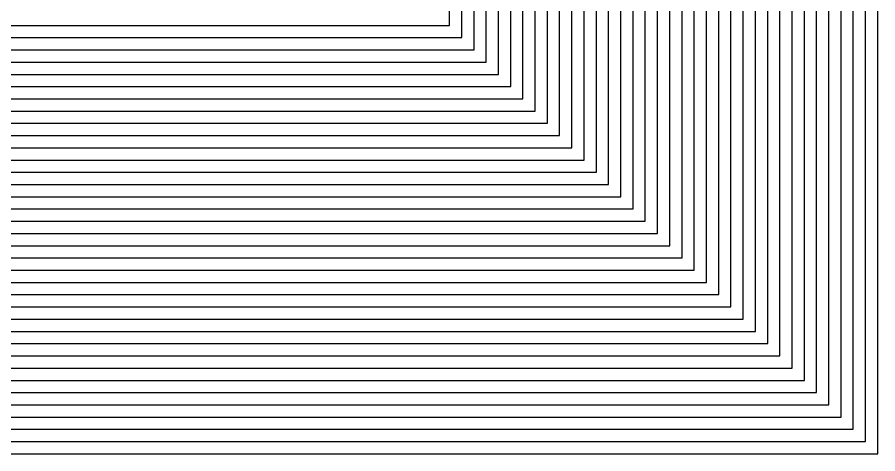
# Model space of a CAD drawing. Header units: millimetres. Extents: x 652937 to 1670132, y 1473552 to 2851037.
# Drawn here: x 660070 to 674137, y 1513912 to 1521045 of the extents above; entities that cross this region are included whole.
import ezdxf

# ---------------------------------------------------------------- set-up
doc = ezdxf.new("R2010")
doc.units = ezdxf.units.MM

msp = doc.modelspace()

# ---------------------------------------------------------------- linework, layer by layer
at = {"color": 7}
for points in [[(652937.113, 1535111.8605), (652937.113, 1513911.8605), (674137.113, 1513911.8605), (674137.113, 1535111.8605)], [(653137.113, 1534911.8605), (653137.113, 1514111.8605), (673937.113, 1514111.8605), (673937.113, 1534911.8605)], [(653337.113, 1534711.8605), (653337.113, 1514311.8605), (673737.113, 1514311.8605), (673737.113, 1534711.8605)], [(653537.113, 1534511.8605), (653537.113, 1514511.8605), (673537.113, 1514511.8605), (673537.113, 1534511.8605)], [(653737.113, 1534311.8605), (653737.113, 1514711.8605), (673337.113, 1514711.8605), (673337.113, 1534311.8605)], [(653937.113, 1534111.8605), (653937.113, 1514911.8605), (673137.113, 1514911.8605), (673137.113, 1534111.8605)], [(654137.113, 1533911.8605), (654137.113, 1515111.8605), (672937.113, 1515111.8605), (672937.113, 1533911.8605)], [(654337.113, 1533711.8605), (654337.113, 1515311.8605), (672737.113, 1515311.8605), (672737.113, 1533711.8605)], [(654537.113, 1533511.8605), (654537.113, 1515511.8605), (672537.113, 1515511.8605), (672537.113, 1533511.8605)], [(654737.113, 1533311.8605), (654737.113, 1515711.8605), (672337.113, 1515711.8605), (672337.113, 1533311.8605)], [(654937.113, 1533111.8605), (654937.113, 1515911.8605), (672137.113, 1515911.8605), (672137.113, 1533111.8605)], [(655137.113, 1532911.8605), (655137.113, 1516111.8605), (671937.113, 1516111.8605), (671937.113, 1532911.8605)], [(655337.113, 1532711.8605), (655337.113, 1516311.8605), (671737.113, 1516311.8605), (671737.113, 1532711.8605)], [(655537.113, 1532511.8605), (655537.113, 1516511.8605), (671537.113, 1516511.8605), (671537.113, 1532511.8605)], [(655737.113, 1532311.8605), (655737.113, 1516711.8605), (671337.113, 1516711.8605), (671337.113, 1532311.8605)], [(655937.113, 1532111.8605), (655937.113, 1516911.8605), (671137.113, 1516911.8605), (671137.113, 1532111.8605)], [(656137.113, 1531911.8605), (656137.113, 1517111.8605), (670937.113, 1517111.8605), (670937.113, 1531911.8605)], [(656337.113, 1531711.8605), (656337.113, 1517311.8605), (670737.113, 1517311.8605), (670737.113, 1531711.8605)], [(656537.113, 1531511.8605), (656537.113, 1517511.8605), (670537.113, 1517511.8605), (670537.113, 1531511.8605)], [(656737.113, 1531311.8605), (656737.113, 1517711.8605), (670337.113, 1517711.8605), (670337.113, 1531311.8605)], [(656937.113, 1531111.8605), (656937.113, 1517911.8605), (670137.113, 1517911.8605), (670137.113, 1531111.8605)], [(657137.113, 1530911.8605), (657137.113, 1518111.8605), (669937.113, 1518111.8605), (669937.113, 1530911.8605)], [(657337.113, 1530711.8605), (657337.113, 1518311.8605), (669737.113, 1518311.8605), (669737.113, 1530711.8605)], [(657537.113, 1530511.8605), (657537.113, 1518511.8605), (669537.113, 1518511.8605), (669537.113, 1530511.8605)], [(657737.113, 1530311.8605), (657737.113, 1518711.8605), (669337.113, 1518711.8605), (669337.113, 1530311.8605)], [(657937.113, 1530111.8605), (657937.113, 1518911.8605), (669137.113, 1518911.8605), (669137.113, 1530111.8605)], [(658137.113, 1529911.8605), (658137.113, 1519111.8605), (668937.113, 1519111.8605), (668937.113, 1529911.8605)], [(658337.113, 1529711.8605), (658337.113, 1519311.8605), (668737.113, 1519311.8605), (668737.113, 1529711.8605)], [(658537.113, 1529511.8605), (658537.113, 1519511.8605), (668537.113, 1519511.8605), (668537.113, 1529511.8605)], [(658737.113, 1529311.8605), (658737.113, 1519711.8605), (668337.113, 1519711.8605), (668337.113, 1529311.8605)], [(658937.113, 1529111.8605), (658937.113, 1519911.8605), (668137.113, 1519911.8605), (668137.113, 1529111.8605)], [(659137.113, 1528911.8605), (659137.113, 1520111.8605), (667937.113, 1520111.8605), (667937.113, 1528911.8605)], [(659337.113, 1528711.8605), (659337.113, 1520311.8605), (667737.113, 1520311.8605), (667737.113, 1528711.8605)], [(659537.113, 1528511.8605), (659537.113, 1520511.8605), (667537.113, 1520511.8605), (667537.113, 1528511.8605)], [(659737.113, 1528311.8605), (659737.113, 1520711.8605), (667337.113, 1520711.8605), (667337.113, 1528311.8605)], [(659937.113, 1528111.8605), (659937.113, 1520911.8605), (667137.113, 1520911.8605), (667137.113, 1528111.8605)]]:
    msp.add_lwpolyline(points, close=True, dxfattribs=at)

doc.saveas('drawing.dxf')
